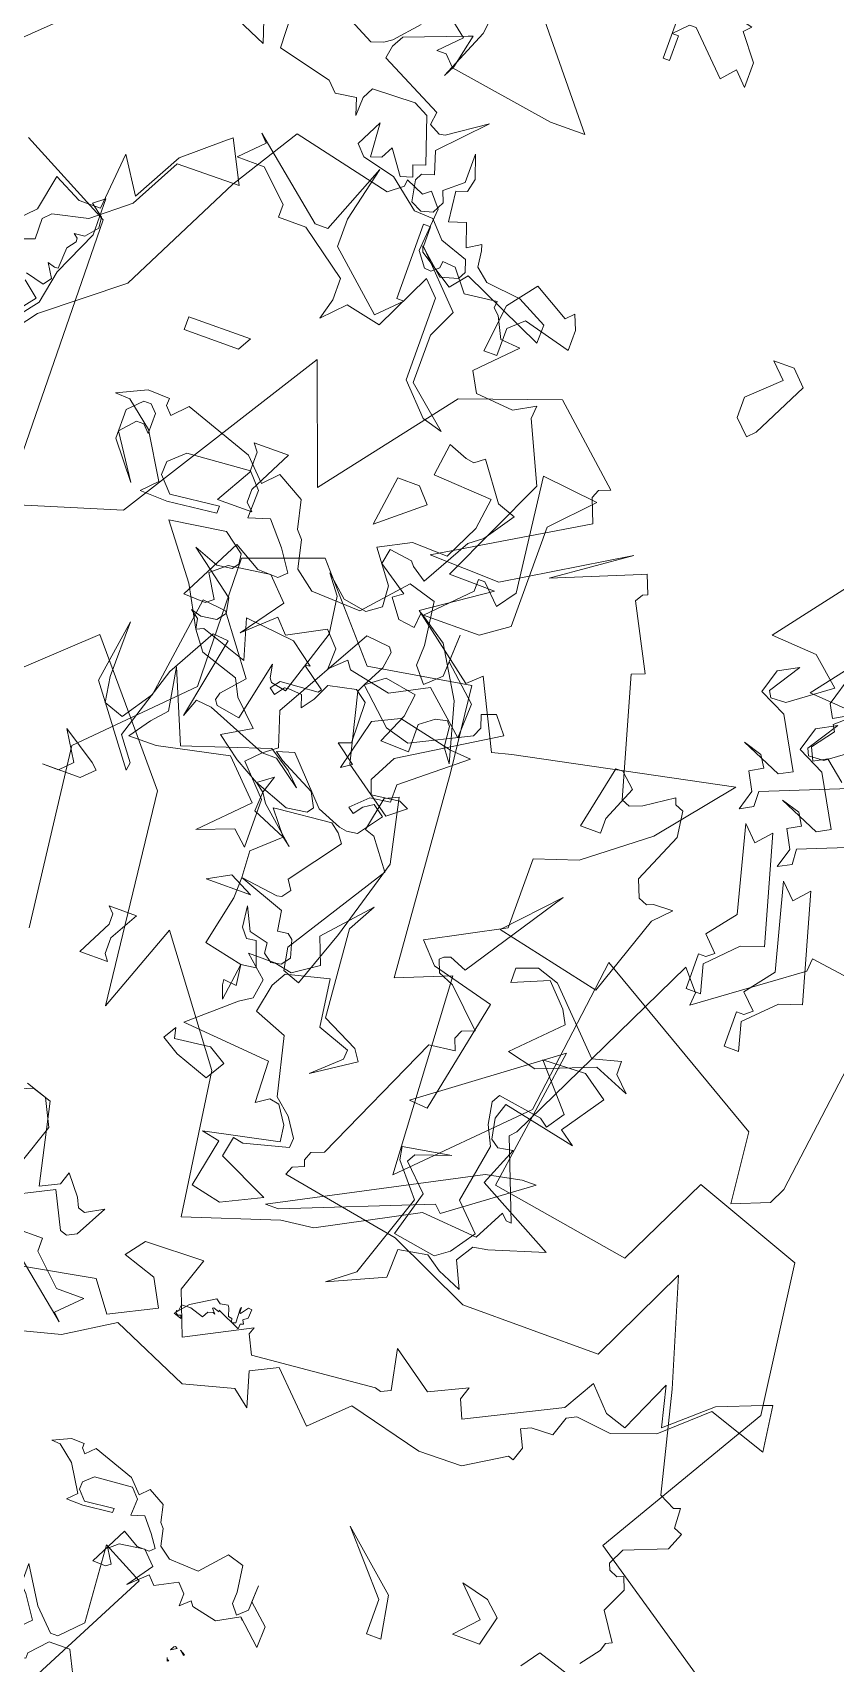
# Model space of a CAD drawing. Header units: metres. Extents: x -71 to 881, y -503 to 661.
# Drawn here: x 150.811 to 153.024, y 482.204 to 486.699 of the extents above; entities that cross this region are included whole.
import ezdxf

# ---------------------------------------------------------------- set-up
doc = ezdxf.new("R2010")
doc.units = ezdxf.units.M
doc.layers.add('ARBRE', color=100, linetype='Continuous', lineweight=13, true_color=0x00ff3f)

# ---------------------------------------------------------------- blocks, each defined once
blk = doc.blocks.new('WMF2', base_point=(0, 0.01))
at = {"color": 251, "lineweight": 0, "true_color": 0x636466}
for points in [[(81.23, -212.64), (86.45, -202.37), (92.4, -197.64), (98.49, -189.57), (98.99, -190.16), (98.92, -191.16), (99.46, -191.2), (99.98, -191.79), (99.88, -192.88), (107.36, -202.17), (106.64, -204.2), (107.63, -204.27), (108.14, -204.87), (108.06, -205.98), (111.91, -204.61), (112.96, -203.7), (114.06, -203.79), (114.16, -204.2), (114.12, -204.74), (112.93, -205.76), (117.77, -214.23), (115.81, -208.91), (110.13, -215.92)], [(149.95, -37.75), (143.85, -43.43), (139.57, -38.33), (135.29, -33.25), (133.39, -15.7), (130.63, -23.1), (123.64, -13.73), (121.99, -1.9), (114.39, -4.34), (111.72, -4.67), (103.98, -8.76), (99.27, -8.35), (97.95, -10.89), (97.46, -10.41), (97.02, -10.37), (99.54, -16.88), (99.06, -17.38), (95.41, -24.9), (90.83, -34.32), (89.42, -32.65), (89.51, -31.56), (81.64, -37.29), (81.55, -38.39), (70.38, -36.78)], [(24.01, -87.6), (8.81, -80.93), (12.69, -92.64)], [(3.9, -111.79), (16.57, -120.44), (8.22, -134.47), (9.81, -146.85), (18.98, -150.2), (22.71, -142.59), (34.39, -144.58), (32.65, -156.43), (43.16, -148.65), (41.63, -148.52), (39.67, -158.01), (44.92, -159.4), (46.44, -161.06), (40.43, -164.26), (40.42, -170.12), (36.91, -171.27), (31.95, -175.08), (27.13, -180.99), (44.83, -177.37), (46.41, -176.96), (49.12, -182.48), (50.2, -181.46), (55.69, -185.68), (50.55, -189.17), (54.41, -189.22), (50.23, -198.2), (52.48, -203.12), (52.39, -204.21), (54.12, -203.26), (57.28, -203.53), (58.15, -205.15), (55.25, -208.11), (56.89, -208.24), (57.74, -209.97), (58.25, -210.45), (58.2, -211), (60.88, -210.67), (62.28, -212.43), (63.37, -212.54), (63.42, -211.98), (64, -211.48), (64.56, -211.53), (65.45, -212.71), (65.14, -216.33), (66.13, -217.51), (66.73, -217.02), (68.24, -217.69), (68.28, -217.15), (69.45, -216.26), (77.76, -218.17), (81.23, -212.64), (81.23, -212.64)], [(100.3, -13.3), (97.37, -13.9), (96.16, -13.9), (102.61, -9.16), (103.21, -9.75), (114.9, -5.14), (116, -5.14), (100.3, -13.3), (100.3, -13.3)], [(122.03, -4.59), (121.2, -8.62), (122.72, -8.94), (116.58, -10.22), (116.74, -11.56), (117.68, -13), (118.53, -13.17), (119.53, -12.5), (119.62, -15.95), (127.05, -16.59), (123.52, -19.64), (122.5, -20.31), (122.25, -21.93), (124.05, -23.52), (121.84, -23.52), (120.32, -23.2), (118.31, -24.55), (119.17, -26.74), (115.88, -30.39), (117.14, -28.09), (116.53, -20.76), (113.49, -19.25), (112.89, -18.34), (116.25, -16.14), (114.07, -18.14), (114, -18.92), (116.7, -19.9), (117.23, -23.8), (120.73, -22.94), (121.42, -21.76), (121.9, -19.39), (119.14, -18.3), (118.02, -13.51), (116.67, -12.35), (115.65, -10.82), (115.72, -10.05), (119.34, -9.11), (120.19, -9.29), (120.53, -7.61), (116.29, -5.59), (119.5, -4.04), (122.03, -4.59), (122.03, -4.59)], [(141.23, -19.49), (142.97, -34.33), (135.13, -42.17), (135.3, -53.01), (129.01, -55.27), (122.91, -48.29), (114.53, -49.68), (113.77, -42.55), (112.45, -25.61), (108.09, -27.35), (107.21, -10.78), (98.49, -19.49), (96.74, -32.59), (81.64, -23.67), (81.04, -17.76), (78.09, -18.94), (77.45, -20.28), (75.41, -35.48)], [(19.48, -109.18), (18.41, -110.67), (14.49, -109.41)], [(15.1, -110.95), (13.93, -112.47), (13.73, -113.15), (13.23, -113.37), (14.72, -115.61), (13.76, -117.64), (14.16, -118.66), (14.68, -118.45), (15.39, -118.76), (15.6, -119.27), (14.94, -120.61), (11.56, -121.96), (10.97, -123.39), (11.67, -123.68), (11.74, -125.32), (12.27, -125.11), (13.58, -125.77), (15.6, -134.05), (18.21, -142.77), (22.11, -134.68), (33.61, -134.71), (40.51, -137.9), (50.45, -139.73), (50.16, -140.44), (49.24, -140.81), (49.44, -141.32), (49.15, -142.04), (48.13, -142.44), (43.19, -153.31), (41.06, -153.59), (41.43, -154.51), (41.13, -155.22), (40.11, -155.63), (43.05, -158.46), (44.35, -159.02), (44.76, -160.04), (44.45, -160.3), (43.92, -160.51), (42.49, -159.91), (37.1, -168.03), (40.97, -163.9), (32.15, -161.95), (29.82, -168.64), (28.52, -170), (30.14, -169.93), (30.65, -169.72), (31.37, -170.03), (31.94, -171.46), (30.17, -175.61), (30.45, -177.74), (31.15, -178.04), (31.35, -178.56), (33.6, -177.07), (34.61, -176.66), (35.32, -176.96), (38.04, -186.65), (37.02, -187.05), (39.7, -192.27), (39.35, -192.88), (38.94, -193.04), (39.56, -194.57), (39.97, -194.4), (46.81, -191.62), (41.05, -195.63), (50.47, -189.97), (56.38, -190.15), (44.99, -196.88), (45.76, -198.84), (45.47, -199.54), (44.55, -199.92), (50.64, -205.39), (58.51, -202.62), (66.66, -192.17), (70.16, -201.76), (80.62, -185.19), (89.7, -182.43), (90.01, -206.45), (97.85, -210.62)], [(106.23, -212.96), (97.57, -221.28)], [(95.41, -24.9), (93.1, -25.5), (93.1, -24.4), (91.88, -23.19), (94.81, -24.4), (99.43, -22.59), (101.87, -23.19), (98.33, -26.72), (98.94, -27.82), (100.65, -29.64), (103.57, -28.43), (103.57, -29.64), (101.87, -30.26), (100.05, -29.64), (95.41, -24.9), (95.41, -24.9)], [(85.82, -32.33), (85.2, -32.33), (84.59, -32.83), (85.82, -34.04), (83.99, -36.36), (85.82, -43.43), (84.59, -42.2), (83.5, -43.43), (81.06, -34.64), (82.88, -34.04), (85.2, -31.73), (84.59, -29.42), (85.82, -29.42), (85.82, -32.33), (85.82, -32.33)], [(127.86, -39.54), (126.03, -38.33), (124.94, -37.24), (127.24, -38.94), (128.46, -38.94), (129.55, -37.85), (127.24, -35.41), (127.24, -31.39), (128.46, -32.48), (131.38, -31.39), (127.86, -34.91), (130.76, -37.85), (136.62, -36.62), (138.93, -36.62), (137.71, -38.33), (136.62, -39.54), (137.23, -43.08), (134.79, -37.24), (127.86, -39.54), (127.86, -39.54)], [(90.23, -35.66), (89.63, -35.66), (89.02, -36.14), (90.23, -37.37), (88.4, -39.67), (90.23, -46.74), (89.02, -45.52), (87.92, -46.74), (85.48, -37.97), (87.31, -37.37), (89.63, -35.05), (89.02, -32.72), (90.23, -32.72), (90.23, -35.66), (90.23, -35.66)], [(120.42, -66.45), (119.65, -67.04), (117.45, -64.06), (115.93, -63.49), (117.61, -61.04), (118.69, -60.22), (120.94, -56.22), (122.15, -57.02), (122.44, -57.42), (124.35, -57.69), (124.6, -56.41), (122.13, -54.73), (122.91, -54.15), (121.8, -52.67), (120.44, -52.47), (120.32, -53.77), (117.85, -52.09), (115.45, -48.04), (114.13, -43.19), (114.93, -44.29), (115.11, -45.98), (115.4, -46.38), (116.35, -46.16), (117.52, -45.28), (117.5, -42.97), (119.86, -43.05), (118.8, -45.54), (118.53, -47.44), (121.17, -47.9), (122.64, -46.8), (121.69, -48.6), (121.49, -49.97), (121.78, -50.35), (123.77, -50.57), (128.28, -42.59), (127.38, -39.75), (128.46, -38.94), (133.52, -40.99), (134.82, -41.11), (135.39, -39.6), (134.06, -46.44), (135.36, -46.55), (137.61, -42.55), (139.52, -36.52), (138.12, -34.62), (138.22, -33.95), (142.72, -39.97), (141.89, -45.21), (141.95, -40.55), (141.61, -38.48), (139.96, -37.89), (138.27, -40.36), (137.04, -48.82), (135.07, -48.6), (131.68, -44.07), (133.27, -42.27), (133.42, -41.67), (133.14, -41.28), (131.16, -40.93), (130.09, -45.87), (129.9, -44.79), (129.67, -44.48), (128.38, -44.23), (126.63, -49.66), (127.08, -52.73), (128.25, -54.29), (126.47, -52.71), (124.5, -52.36), (123.39, -53.17), (123.49, -54.92), (125.42, -57.49), (122.86, -58.8), (119.88, -58.72), (118.5, -61.58), (118.12, -64.16), (123.08, -64.47), (122.69, -67.2), (121.11, -66.56), (120.42, -66.45), (120.42, -66.45)], [(122.64, -46.8), (119.8, -44.2), (117.78, -43.62), (113.05, -45.94), (112.69, -46.71), (113.05, -47.75), (111.9, -48.16), (110.76, -46.76), (118.41, -42.1), (119.56, -39.88), (119.15, -38.74), (116.82, -39.05), (116.04, -38.68), (117.45, -37.54), (121.56, -40.46), (122.95, -46.17), (122.64, -46.8), (122.64, -46.8)], [(99.65, -46.23), (100.87, -43.31), (100.87, -42.08), (102.57, -42.08), (101.47, -47.33), (100.87, -47.33), (99.65, -46.23), (99.65, -46.23)], [(78.94, -48.87), (85.72, -46.19), (85.64, -44.92), (86.71, -44.35), (86.21, -45.98), (87.01, -47.47), (85.95, -48.04), (86.55, -49.02), (88.1, -49.47), (84.71, -48.03), (83.64, -48.6), (85.9, -52.66), (88.14, -53.77), (87.55, -55.72), (85.96, -56.58), (87.61, -54.06), (87.34, -53.53), (86.07, -53.59), (82.77, -55.98)], [(85.1, -58.01), (88.93, -58.28), (83.26, -65.56)], [(86.3, -60.82), (87.13, -58.03), (86.56, -56.98), (84.52, -58.13), (86.33, -56.54), (86.04, -56.01), (87.37, -54.28), (86.87, -53.24), (85.82, -53.82), (84.11, -52.42)], [(83.35, -52.19), (90.12, -49.5), (90.07, -48.23), (91.12, -47.66), (90.64, -49.3), (91.42, -50.77), (90.37, -51.37), (90.96, -52.33), (92.52, -52.8), (89.13, -51.34), (88.07, -51.91), (90.31, -55.97), (92.58, -57.08), (91.99, -59.05), (90.39, -59.91), (92.05, -57.37), (91.75, -56.85), (90.49, -56.9), (87.19, -59.31), (89.51, -61.33), (93.35, -61.59), (87.7, -68.89)], [(165.85, -67.81), (160.08, -73.71), (159.5, -76.65), (157.18, -75.46), (155.35, -75.48), (154.92, -80.22), (153.06, -77.33), (150.8, -81.38), (147.91, -83.85), (147.29, -84.34), (145.55, -80.94), (150.8, -80.88), (153.05, -76.72), (155.95, -74.38), (158.86, -73.73), (159.47, -73.11), (159.44, -71.4), (161.14, -70.78)], [(113.17, -63.62), (113.17, -55.18), (115.36, -53.65), (120.07, -53.65), (116.91, -56.82), (116.91, -57.81), (116.37, -57.81), (114.82, -56.28), (113.72, -57.81), (114.82, -67.35), (110.12, -66.81), (113.17, -63.62), (113.17, -63.62)], [(156.89, -69.51), (157.43, -66.75), (159.56, -64.03)], [(159.84, -64.31), (157.76, -66.95), (159.09, -68.05)], [(159.15, -68.6), (157.6, -68.22), (157.12, -68.85), (157.81, -69.96), (157.22, -69.78), (156.92, -69.81), (156.81, -71.58), (156.27, -72.27), (156.3, -72.59), (156.65, -72.85), (155.79, -72.95), (154.94, -73.93), (155.05, -74.81), (156.1, -75.62), (155.22, -76.3), (155.18, -73.27), (156.89, -69.51), (156.89, -69.51)], [(147.98, -61.05), (146.87, -62.15), (146.26, -62.15), (145.66, -61.53), (145.66, -59.83), (146.26, -60.44), (146.87, -60.44), (147.98, -59.23), (145.66, -55.68), (147.98, -58.61), (147.98, -61.05), (147.98, -61.05)], [(136.37, -58.45), (136.37, -57.37), (135.76, -56.76), (138.68, -56.76), (136.98, -59.69), (136.98, -61.39), (137.47, -62), (134.54, -62), (136.37, -58.45), (136.37, -58.45)], [(122.21, -79.14), (120.38, -81.45), (117.46, -79.74), (116.86, -80.36), (116.37, -79.14), (116.37, -77.44), (120.38, -78.53), (121.59, -77.44), (121.59, -75.13), (122.69, -75.13), (122.21, -79.14), (122.21, -79.14)], [(97.72, -81.01), (100.04, -76.4), (100.64, -75.79), (101.87, -77), (101.87, -78.71), (99.41, -81.01), (100.64, -82.24), (98.93, -82.24), (97.72, -81.01), (97.72, -81.01)], [(146.26, -95.22), (146.17, -92.39), (141.64, -91.28), (140.84, -90.46), (139.13, -90.72), (138.69, -89.34), (138.63, -90.88), (138.17, -91.79), (134.57, -91.91), (133.35, -91.28), (132.09, -87.5), (133.07, -87.18), (132.73, -86.26), (133.71, -85.95), (135.09, -87.89), (135.6, -86.91), (136.47, -86.63), (136.66, -89.45), (137.77, -87.31), (136.97, -86.47), (134.21, -85.79), (131.7, -83.77), (130.11, -83.69), (128.85, -82.3), (126.54, -81.5), (126.24, -80.52), (126.57, -79.87), (128, -79.47), (130.14, -81.38), (129.97, -80.9), (127.04, -78.97), (125.91, -80.36), (118.92, -77.16), (118.88, -78.69), (121.4, -80.01), (124.34, -80.36), (125.43, -81.26), (125.58, -82.58), (125.74, -83.07), (126.83, -82.4), (127.49, -84.3), (128.86, -83.86), (129.13, -86.37), (128.24, -86.66), (128, -87.76), (128.66, -89.67), (128.66, -87.28), (130.11, -86.07), (129.76, -85.15), (130.27, -84.17), (131.22, -83.92), (132.14, -84.39), (132.47, -86.12), (132.16, -86.71), (131.17, -87.01), (131.77, -88.88), (128.43, -92.34), (131.45, -90.3), (131.93, -90.21), (132.84, -90.68), (132.69, -91.75), (138.01, -94.49), (137.8, -95.54), (137.29, -96.51), (132.41, -98.35), (132.02, -98.48), (132.65, -95.66), (133.11, -94.75), (131.35, -98.96), (131.2, -100.04)], [(136.24, -97.94), (137.95, -96.02), (138.58, -95.62), (139.55, -95.29), (142.04, -96.56)], [(61.31, -93.28), (62.23, -94.11), (62.23, -94.58), (61.31, -95.5), (61.31, -94.58), (60.48, -93.73), (58.61, -95.97), (56.85, -96.33), (56.85, -96.8), (55.55, -98.2), (53.79, -98.2), (52.87, -96.33)], [(58.61, -95.97), (60.32, -95.97), (63.86, -99.98), (59.71, -97.06), (57.39, -99.38), (58.61, -101.21), (59.21, -101.81), (59.21, -103.52), (57.39, -100.59), (55.69, -98.89), (55.08, -98.89), (53.39, -100.59), (53.87, -107.05), (50.45, -105.22), (56.79, -93.05), (56.79, -94.14), (58.61, -95.97), (58.61, -95.97)], [(132.71, -95.54), (133.58, -96.42), (134.37, -96.42), (132.71, -98.1), (134.81, -99.76)], [(128.03, -102.76), (120.98, -94.11), (123.89, -94.11), (132.71, -95.54), (132.71, -95.54)], [(46.06, -100), (46.17, -99.95), (46.26, -100.23), (46.22, -100.08), (46.06, -100), (46.06, -100)], [(45.08, -100.81), (45.46, -101.12), (45.03, -100.9), (45.08, -100.81), (45.08, -100.81)], [(45.94, -101.27), (45.76, -101.16), (46.23, -100.87), (46.06, -101.21), (45.94, -101.27), (45.94, -101.27)], [(111.88, -106.14), (110.25, -104.06), (110.25, -101.98), (111.34, -103.08), (112.32, -101.98), (115.5, -105.17), (116.06, -105.17), (117.15, -104.06), (116.61, -104.06), (116.61, -101.98), (117.15, -101.98), (117.15, -105.71), (115.5, -106.14), (114.95, -106.7), (116.06, -107.79), (111.34, -106.7), (111.88, -106.14), (111.88, -106.14)], [(41.84, -105.25), (43.62, -104.29), (45.73, -104.74), (46.01, -105.12), (46.77, -104.41), (46.73, -105.44), (47.43, -106.2), (49.22, -105.25), (49.85, -105.94), (51.28, -104.6), (49.82, -106.67), (50.87, -107.74), (52.95, -107.44), (53.69, -106.82), (53.01, -105.71), (53.39, -105.43), (54.48, -105.47), (52.9, -108.54), (51.53, -107.75), (50.51, -107.72), (50.13, -108.07), (50.82, -109.11), (51.79, -110.25), (52.85, -109.93), (52.79, -111.31), (53.49, -112.07), (56.63, -111.82), (57.39, -111.12), (57.42, -110.48), (56.72, -109.72), (54.29, -109.98), (54.31, -109.62), (56.73, -109.36), (58.12, -109.4), (57.43, -110.12), (58.73, -112.28), (60.09, -113.37), (60.82, -113.4), (59.39, -114.07), (58.29, -114.03), (58.31, -113.66), (57.96, -113.28), (57.27, -113.98), (53.82, -112.76), (52.77, -111.68), (52.09, -112.38), (50.71, -111.59), (50.41, -110.19), (50.06, -109.81), (49.75, -108.42), (48.76, -107.65), (46.27, -107.55), (44.45, -109.59), (43.06, -109.17), (42.78, -107.03), (42.83, -106.03), (42.2, -105.27), (41.44, -105.97), (41.35, -108.07), (41.41, -106.7), (39.72, -105.17), (39.79, -103.4), (41.84, -105.25), (41.84, -105.25)], [(41.84, -105.25), (41.63, -105.03), (41.84, -105.25), (41.84, -105.25)], [(31.94, -110.31), (36.07, -115.05), (31.32, -110.9), (30.71, -107.38), (31.94, -107.38), (31.94, -110.31), (31.94, -110.31)], [(23.77, -111.52), (26.08, -113.84), (23.77, -113.24), (22.56, -112.13), (23.16, -109.69), (25.47, -109.69), (23.77, -111.52), (23.77, -111.52)], [(72.31, -139.57), (70.12, -138.82), (68.65, -132.15), (67.1, -132.91), (66.75, -133.95), (65.48, -132.37), (65.1, -131.6), (64.53, -131.41), (63.1, -132.21), (64.5, -129.59), (65.26, -129.22), (65.84, -129.4), (67.29, -132.34), (71.77, -130.12)], [(70.65, -133.46), (69.51, -136.82), (70.57, -138.98), (71.73, -139.36), (73.23, -138.72)], [(67.74, -125.68), (61.86, -126.76), (60.09, -124.38), (56.38, -126.21), (57.56, -128.41), (60.34, -129.35), (59.17, -130.88), (54.25, -131.01), (55.18, -128.25), (53.81, -124.69), (48.67, -127.32), (48.87, -126.75), (48.11, -125.21), (37.91, -126.12), (37.44, -125.97), (36.67, -126.35), (37.35, -129.67), (33.92, -127.23), (30.88, -128.65), (31.23, -127.59), (30.59, -126.09), (23.17, -129.77), (21.67, -132.34), (19.86, -130.44), (18.12, -129.86), (16.15, -134.19), (15.36, -130.85), (11.87, -133.9), (8.32, -135.28), (7.59, -135.54), (7.07, -131.77), (12.02, -133.45), (15.55, -130.27), (19.06, -129.03), (22.02, -129.38), (22.79, -129), (23.33, -127.38), (25.15, -127.33), (25.92, -126.95), (25.23, -125.56), (25.63, -124.43), (26.08, -124.57), (29.34, -122.59), (32.94, -122.53), (39.22, -124.13), (42.07, -121.37), (45.72, -125.04), (47.88, -123.97), (47.05, -121.13), (48.46, -122.25), (52.55, -121.18), (59.04, -124.03), (62.95, -121.62), (67.02, -120.56)], [(69.33, -128.34), (67, -128.34), (67, -127.23), (64.57, -124.92), (62.26, -124.92), (64.09, -123.1), (63.48, -122.5), (69.93, -127.84)], [(54.16, -127.33), (52.25, -128.51), (51.85, -128.21), (51.22, -128.34), (51.11, -128.15), (50.9, -127.48), (50.6, -127.43), (50.52, -127.17), (50.44, -127.11), (50.17, -127.21), (50.23, -128.35), (50.16, -128.51), (50.16, -128.08), (50.07, -128.03), (49.62, -128.66), (49.33, -128.62), (49.38, -127.89), (49.74, -127.62), (49.57, -127.32), (49.82, -127.23), (49.84, -126.81), (51.76, -127.71), (51.74, -127.58), (52.22, -127.74), (52.33, -127.68), (51.98, -127.29), (52.17, -127.38), (52.57, -127.26), (52.83, -126.75), (53.96, -127.11), (54.74, -127.1), (54.8, -126.57), (54.93, -126.53), (54.96, -126.46), (54.93, -126.32), (54.74, -126.22), (54.51, -126.31), (54.41, -126.05), (55.06, -126.28), (54.16, -127.33), (54.16, -127.33)], [(28.56, -153.92), (30.94, -150.53), (29.67, -149.64), (35.82, -150.93), (36.23, -149.61), (35.92, -147.95), (35.22, -147.45), (34.02, -147.66), (35.31, -144.47), (28.78, -140.9), (33.22, -139.51), (34.42, -139.31), (35.29, -137.92), (34.3, -135.76), (36.32, -136.63), (37.59, -137.52), (39.98, -137.11), (40.07, -134.73), (44.54, -132.73), (42.46, -134.33), (40.08, -141.29), (42.26, -143.89), (42.45, -144.97), (38.49, -145.64), (41.28, -144.68), (41.66, -143.99), (39.59, -141.99), (40.67, -138.22), (37.1, -137.61), (35.99, -138.41), (34.61, -140.39), (36.71, -142.49), (35.82, -147.35), (36.59, -148.94), (36.91, -150.74), (36.53, -151.43), (32.84, -150.83), (32.14, -150.33), (31.15, -151.75), (34.23, -155.28), (30.66, -155.41), (28.56, -153.92), (28.56, -153.92)], [(59.05, -144.81), (61.87, -145.83), (63.32, -146.72), (62.67, -147.76), (62.48, -146.91), (59.55, -147.25), (58.09, -146.36), (59.05, -144.81), (59.05, -144.81)], [(70.48, -153.72), (70.48, -154.59), (70.98, -155.09), (68.65, -155.09), (70, -152.75), (70, -151.4), (69.61, -150.88), (71.95, -150.88), (70.48, -153.72), (70.48, -153.72)], [(59.93, -151.15), (60.32, -152.23), (60.38, -152.67), (59.29, -152.55), (59.49, -154.26), (58.26, -154.43), (58.99, -156.48), (59.78, -156.36), (60.39, -157.12), (60.6, -158.84), (59.69, -157), (58.12, -156.61), (58.04, -155.76), (57.3, -155.21), (56.47, -155.37), (55.94, -156.07), (56.34, -157.53), (56.79, -157.86), (57.66, -157.75), (57.9, -159.41), (61.78, -160.83), (58.66, -160.38), (58.28, -160.48), (57.75, -161.18), (58.26, -161.95), (55.2, -166.06), (55.75, -166.8), (56.5, -167.36), (60.96, -166.95), (61.31, -166.89), (59.77, -164.96), (59.07, -164.44), (62, -167.02), (62.51, -167.79), (63.26, -168.35), (60.34, -167.25), (58.66, -167.5), (58.28, -168), (58.89, -169.15), (61.9, -170.7), (62.6, -171.21), (61.18, -171.65), (57.84, -168.06), (55.81, -167.24), (55.17, -167.15), (54.29, -167.27), (52.87, -169.18), (53.82, -169.88), (54.6, -169.37), (55.15, -168.63), (55.66, -169.01), (54.32, -170.26), (52.66, -170.5), (52.66, -171.97), (47.81, -175.9), (49.56, -176.04), (54.15, -177.07), (56.26, -176.06), (57.34, -171.75), (56.54, -172.31), (58.19, -173.55), (57.21, -173.91), (57.26, -177.31), (58.26, -178.06), (60.53, -177.56), (61.17, -176.18), (61.91, -175.17), (62.25, -176.19), (63.37, -176.26), (63.72, -176.21), (64.28, -175.46), (64.78, -175.83), (64.22, -176.58), (61.08, -176.8), (60.89, -177.07), (62.8, -178.48), (62.37, -178.54), (64.31, -180), (68.46, -180.44), (67.52, -177.18), (71.39, -178.5), (71.97, -178.23), (72.13, -179.07), (72.84, -179.59), (71.95, -179.32), (70.65, -179.51), (70.12, -180.21), (70.34, -181.46), (74.19, -184.37), (72.12, -183.59), (70.89, -183.77), (70.51, -184.27), (70.59, -185.1), (72.3, -186.38), (76.95, -185.71), (73.74, -181.48), (71.97, -178.23), (70.82, -176.69), (67.68, -175.65), (66.98, -174.25), (64.97, -172.31), (67.26, -170.98), (65.32, -169.52), (63.26, -168.35), (62.04, -169.25), (62.51, -167.79), (62.6, -166.17), (59.77, -164.96), (61.9, -163.05), (61.78, -160.83), (61.83, -159.09), (62.73, -154.97), (59.49, -154.26), (59.93, -151.15), (59.93, -151.15)], [(56.45, -156.83), (51.18, -165.09), (52.99, -167.49), (53.79, -167.78), (53.24, -170.6), (52.14, -171.11), (51.01, -165.85), (52.98, -159.15), (54.67, -154.45), (56.12, -154.97), (56.45, -156.83), (56.45, -156.83)], [(62.6, -160.74), (60.66, -159.76), (64.44, -159.76), (62.6, -160.74), (62.6, -160.74)], [(78.47, -163.95), (77.51, -164.92), (78.97, -167.27), (76.15, -165.41), (75.64, -164.92), (76.63, -163.95), (79.84, -163.95), (78.47, -163.95), (78.47, -163.95)], [(52.76, -180.21), (55.75, -178.63), (59.24, -179.37), (59.71, -180), (60.98, -178.83), (60.92, -180.53), (62.07, -181.8), (65.07, -180.21), (66.12, -181.35), (68.53, -179.14), (66.06, -182.57), (67.81, -184.35), (71.26, -183.89), (72.51, -182.83), (71.38, -180.95), (72, -180.48), (73.83, -180.56), (71.19, -185.7), (68.92, -184.4), (67.21, -184.32), (66.57, -184.91), (67.73, -186.66), (69.36, -188.54), (71.08, -188), (71, -190.33), (72.16, -191.6), (77.42, -191.2), (78.69, -190.03), (78.74, -188.92), (77.57, -187.67), (73.52, -188.11), (73.54, -187.51), (77.6, -187.05), (79.9, -187.14), (78.75, -188.32), (80.93, -191.95), (83.16, -193.74), (84.39, -193.79), (82.02, -194.91), (80.2, -194.84), (80.22, -194.22), (79.64, -193.6), (78.5, -194.76), (72.73, -192.72), (70.97, -190.94), (69.83, -192.11), (67.56, -190.81), (67.04, -188.46), (66.45, -187.83), (65.94, -185.49), (64.29, -184.21), (60.16, -184.05), (57.09, -187.45), (54.82, -186.75), (54.35, -183.2), (54.41, -181.49), (53.37, -180.24), (52.1, -181.39), (51.95, -184.94), (52.04, -182.63), (49.22, -180.06), (49.34, -177.15), (52.76, -180.21), (52.76, -180.21)], [(59.05, -195.06), (57.96, -193.84), (61.5, -190.92), (60.89, -195.06), (59.05, -195.06), (59.05, -195.06)], [(62.92, -202.64), (62.92, -209.57), (64.13, -210.8), (66.44, -206.05), (69.38, -206.67), (71.07, -204.94), (70.59, -206.67), (70.59, -208.49), (74.6, -211.4), (76.92, -211.4), (76.92, -212.49), (79.35, -214.81), (81.66, -214.81), (79.84, -216.64), (80.44, -217.25), (73.99, -211.89), (72.89, -211.89), (70.59, -217.73), (71.68, -213.12), (71.68, -210.8), (67.05, -206.67), (65.23, -208.49), (65.83, -208.49), (65.83, -214.81), (65.23, -214.81), (65.23, -213.12), (61.21, -208.97), (62.31, -206.67), (62.31, -202.64), (58.89, -199.71), (60.6, -200.21), (62.92, -202.64), (62.92, -202.64)], [(80.95, -201.5), (75.73, -201.5), (76.34, -200.42), (80.95, -200.42), (80.95, -201.5), (80.95, -201.5)]]:
    blk.add_lwpolyline(points, dxfattribs=at)

msp = doc.modelspace()

# ---------------------------------------------------------------- block references
at = {"layer": 'ARBRE', "color": 251, "lineweight": 5, "true_color": 0x636466, "xscale": 0.03451886634015593, "yscale": 0.03451886634015593, "zscale": 0.03451886634015593, "rotation": 160.1685466476646}
for p in [(150.785, 483.9368), (155.1589, 481.9445), (151.5104, 478.4242)]:
    msp.add_blockref('WMF2', p, dxfattribs=at)

doc.saveas('drawing.dxf')
